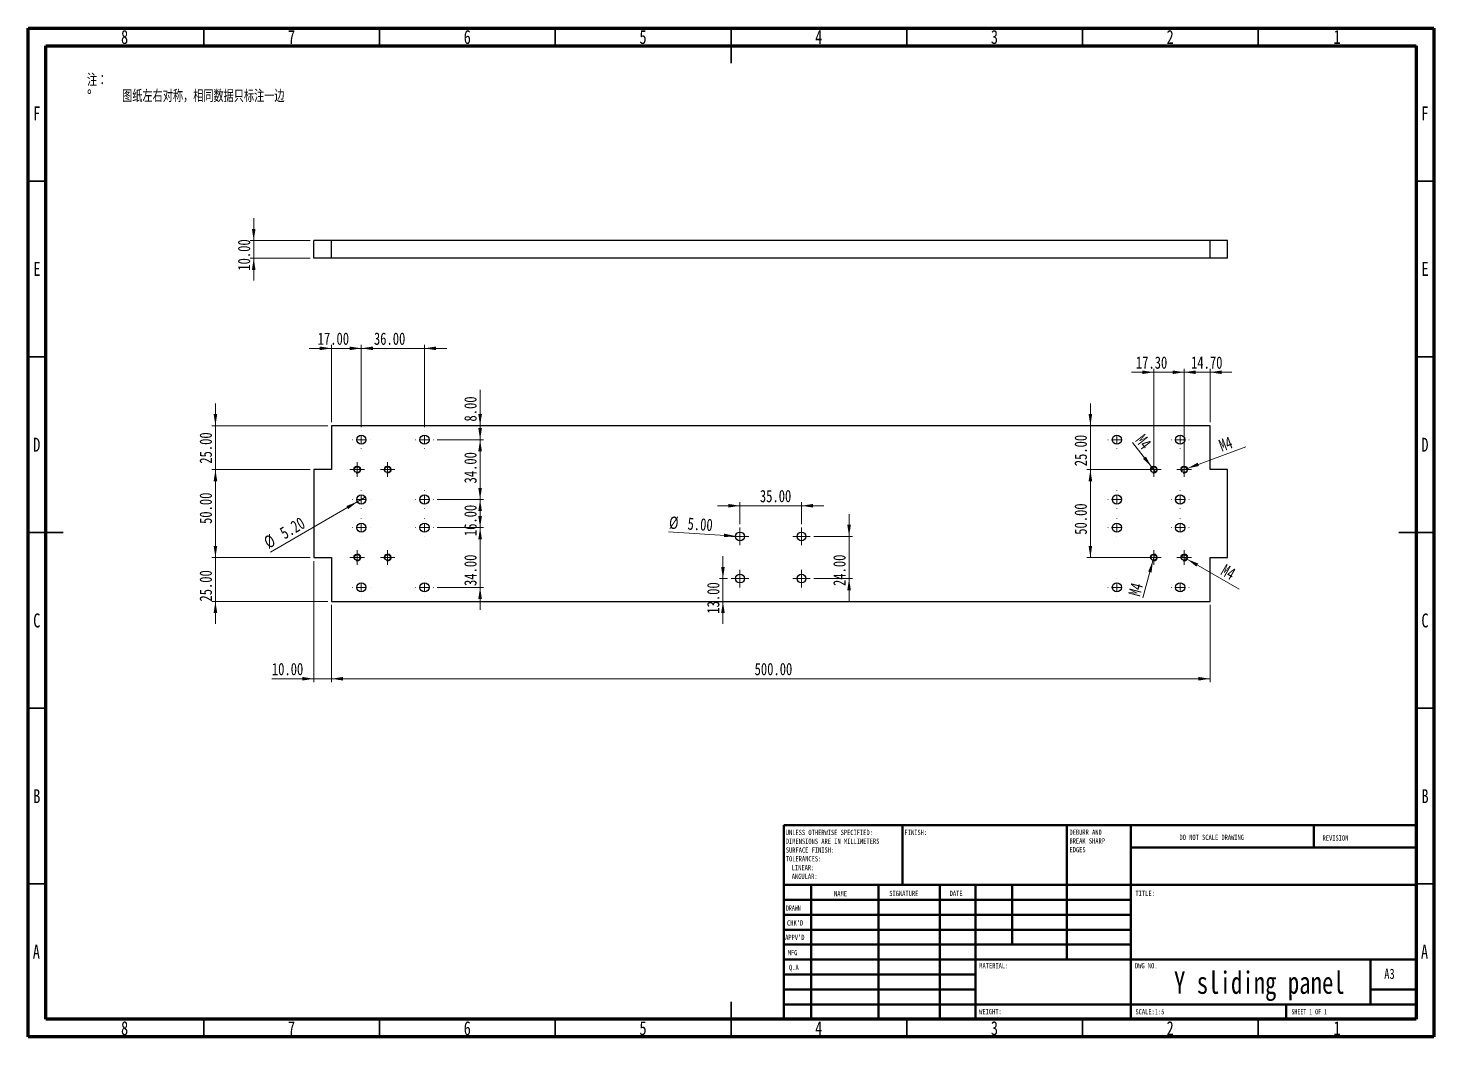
# Model space of a CAD drawing. Header units: millimetres. Extents: x 15 to 415, y 5 to 292.
import ezdxf

# ---------------------------------------------------------------- set-up
doc = ezdxf.new("R2010")
doc.units = ezdxf.units.MM
doc.styles.add('SLDTEXTSTYLE0', font='TXT', dxfattribs={"width": 0.75})
doc.styles.add('SLDTEXTSTYLE1', font='TXT', dxfattribs={"width": 0.686449})
doc.styles.add('SLDTEXTSTYLE2', font='TXT', dxfattribs={"width": 0.6875})
doc.styles.add('SLDTEXTSTYLE3', font='TXT', dxfattribs={"width": 0.75, "bigfont": 'bigfont'})
doc.dimstyles.new('SLDDIMSTYLE0', dxfattribs={"dimtxt": 3.5, "dimasz": 3.302, "dimexe": 0, "dimexo": 0.0625, "dimgap": 0.875, "dimtad": 1, "dimlfac": 2, "dimrnd": 1e-09, "dimzin": 4, "dimdsep": 46, "dimtxsty": 'SLDTEXTSTYLE0', "dimsah": 1, "dimcen": 0.09, "dimadec": 0, "dimazin": 1, "dimtfac": 1, "dimtmove": 0, "dimatfit": 0, "dimfxl": 0, "dimfrac": 2, "dimtolj": 1, "dimtzin": 12, "dimarcsym": 0})
doc.dimstyles.new('SLDDIMSTYLE1', dxfattribs={"dimtxt": 3.5, "dimasz": 3.302, "dimexe": 0, "dimexo": 0.0625, "dimgap": 0.875, "dimtad": 1, "dimlfac": 2, "dimrnd": 1e-09, "dimzin": 4, "dimdsep": 46, "dimtxsty": 'SLDTEXTSTYLE0', "dimblk1": 'NONE', "dimsah": 1, "dimcen": 0, "dimadec": 0, "dimazin": 1, "dimtfac": 1, "dimtmove": 0, "dimatfit": 3, "dimldrblk": 'NONE', "dimfxl": 0, "dimfrac": 2, "dimtolj": 1, "dimtzin": 12, "dimarcsym": 0})
doc.dimstyles.new('SLDDIMSTYLE2', dxfattribs={"dimtxt": 3.5, "dimasz": 3.302, "dimexe": 0, "dimexo": 0.0625, "dimgap": 0.875, "dimtad": 1, "dimlfac": 2, "dimrnd": 1e-09, "dimzin": 4, "dimdsep": 46, "dimtxsty": 'SLDTEXTSTYLE0', "dimsah": 1, "dimcen": 0.09, "dimadec": 0, "dimazin": 1, "dimtfac": 1, "dimtofl": 0, "dimtmove": 0, "dimatfit": 3, "dimfxl": 0, "dimfrac": 2, "dimtolj": 1, "dimtzin": 12, "dimarcsym": 0})
doc.dimstyles.new('SLDDIMSTYLE3', dxfattribs={"dimtxt": 3.5, "dimasz": 3.302, "dimexe": 0, "dimexo": 0.0625, "dimgap": 0.875, "dimtad": 1, "dimlfac": 2, "dimrnd": 1e-09, "dimzin": 12, "dimdsep": 46, "dimtxsty": 'SLDTEXTSTYLE0', "dimblk1": 'NONE', "dimsah": 1, "dimcen": 0, "dimadec": 0, "dimazin": 3, "dimtfac": 1, "dimtmove": 0, "dimatfit": 3, "dimldrblk": 'NONE', "dimfxl": 0, "dimfrac": 2, "dimtolj": 1, "dimtzin": 12, "dimarcsym": 0})

# ---------------------------------------------------------------- blocks, each defined once
blk = doc.blocks.new('SW_NOTE_0')
at = {"color": 0, "linetype": 'Continuous', "lineweight": 0, "char_height": 1.5, "attachment_point": 1, "style": 'SLDTEXTSTYLE0'}
for s, insert in [('UNLESS OTHERWISE SPECIFIED:', (0, 1.93)), ('SURFACE FINISH:', (0, -3.07)), ('DIMENSIONS ARE IN MILLIMETERS', (0, -0.57)), ('TOLERANCES:', (0, -5.57)), ('ANGULAR:', (1.69, -10.57)), ('LINEAR:', (1.69, -8.07))]:
    blk.add_mtext(s, dxfattribs=dict(at, insert=insert))
blk = doc.blocks.new('SW_NOTE_0_1')
at = {"color": 0, "linetype": 'Continuous', "lineweight": 0, "char_height": 1.5, "attachment_point": 1, "style": 'SLDTEXTSTYLE0'}
for s, insert in [('DEBURR AND', (0, 1.93)), ('BREAK SHARP', (0, -0.57)), ('EDGES', (0, -3.07))]:
    blk.add_mtext(s, dxfattribs=dict(at, insert=insert))
blk = doc.blocks.new('_D')
at = {"color": 7, "linetype": 'Continuous', "lineweight": 0}
for p, q in [((68.3, 178.89), (68.3, 185.24)), ((100.3, 178.89), (67.3, 178.89)), ((68.3, 178.89), (68.3, 166.39)), ((95.3, 166.39), (67.3, 166.39)), ((68.3, 166.39), (68.3, 160.04))]:
    blk.add_line(p, q, dxfattribs=at)
at = {"color": 7, "linetype": 'Continuous', "lineweight": 18}
for points in [[(68.3, 178.89), (68.81, 182.19), (67.79, 182.19)], [(68.3, 166.39), (67.79, 163.09), (68.81, 163.09)]]:
    blk.add_solid(points, dxfattribs=at)
at = {"color": 7, "linetype": 'Continuous', "lineweight": 18, "insert": (63.79, 168.07), "char_height": 3.5, "attachment_point": 1, "rotation": 90, "style": 'SLDTEXTSTYLE0'}
blk.add_mtext('25.00', dxfattribs=at)
blk = doc.blocks.new('_D_1')
at = {"color": 7, "linetype": 'Continuous', "lineweight": 0}
for p, q in [((95.3, 166.39), (67.3, 166.39)), ((68.3, 166.39), (68.3, 141.39)), ((95.3, 141.39), (67.3, 141.39))]:
    blk.add_line(p, q, dxfattribs=at)
at = {"color": 7, "linetype": 'Continuous', "lineweight": 18}
for points in [[(68.3, 166.39), (67.79, 163.09), (68.81, 163.09)], [(68.3, 141.39), (68.81, 144.69), (67.79, 144.69)]]:
    blk.add_solid(points, dxfattribs=at)
at = {"color": 7, "linetype": 'Continuous', "lineweight": 18, "insert": (63.79, 150.93), "char_height": 3.5, "attachment_point": 1, "rotation": 90, "style": 'SLDTEXTSTYLE0'}
blk.add_mtext('50.00', dxfattribs=at)
blk = doc.blocks.new('_D_2')
at = {"color": 7, "linetype": 'Continuous', "lineweight": 0}
for p, q in [((143.61, 174.89), (143.61, 181.24)), ((131.35, 174.89), (144.61, 174.89)), ((143.61, 174.89), (143.61, 157.89)), ((131.35, 157.89), (144.61, 157.89)), ((143.61, 157.89), (143.61, 151.54))]:
    blk.add_line(p, q, dxfattribs=at)
at = {"color": 7, "linetype": 'Continuous', "lineweight": 18}
for points in [[(143.61, 174.89), (144.12, 178.19), (143.1, 178.19)], [(143.61, 157.89), (143.1, 154.59), (144.12, 154.59)]]:
    blk.add_solid(points, dxfattribs=at)
at = {"color": 7, "linetype": 'Continuous', "lineweight": 18, "insert": (139.1, 162.45), "char_height": 3.5, "attachment_point": 1, "rotation": 90, "style": 'SLDTEXTSTYLE0'}
blk.add_mtext('34.00', dxfattribs=at)
blk = doc.blocks.new('_D_3')
at = {"color": 7, "linetype": 'Continuous', "lineweight": 0}
for p, q in [((109.8, 200.89), (103.45, 200.89)), ((109.8, 178.44), (109.8, 201.89)), ((109.8, 200.89), (127.8, 200.89)), ((127.8, 178.44), (127.8, 201.89)), ((127.8, 200.89), (134.15, 200.89))]:
    blk.add_line(p, q, dxfattribs=at)
at = {"color": 7, "linetype": 'Continuous', "lineweight": 18}
for points in [[(109.8, 200.89), (106.5, 201.4), (106.5, 200.38)], [(127.8, 200.89), (131.1, 200.38), (131.1, 201.4)]]:
    blk.add_solid(points, dxfattribs=at)
at = {"color": 7, "linetype": 'Continuous', "lineweight": 18, "insert": (113.4, 205.4), "char_height": 3.5, "attachment_point": 1, "style": 'SLDTEXTSTYLE0'}
blk.add_mtext('36.00', dxfattribs=at)
blk = doc.blocks.new('_D_4')
at = {"color": 7, "linetype": 'Continuous', "lineweight": 0}
for p, q in [((101.3, 200.89), (94.95, 200.89)), ((101.3, 179.89), (101.3, 201.89)), ((101.3, 200.89), (109.8, 200.89)), ((109.8, 178.44), (109.8, 201.89)), ((109.8, 200.89), (116.15, 200.89))]:
    blk.add_line(p, q, dxfattribs=at)
at = {"color": 7, "linetype": 'Continuous', "lineweight": 18}
for points in [[(101.3, 200.89), (98, 201.4), (98, 200.38)], [(109.8, 200.89), (113.1, 200.38), (113.1, 201.4)]]:
    blk.add_solid(points, dxfattribs=at)
at = {"color": 7, "linetype": 'Continuous', "lineweight": 18, "insert": (97.39, 205.4), "char_height": 3.5, "attachment_point": 1, "style": 'SLDTEXTSTYLE0'}
blk.add_mtext('17.00', dxfattribs=at)
blk = doc.blocks.new('_D_5')
at = {"color": 7, "linetype": 'Continuous', "lineweight": 0}
for q in [(83.93, 142.95), (110.93, 158.54)]:
    blk.add_line((108.67, 157.24), q, dxfattribs=at)
at = {"color": 7, "linetype": 'Continuous', "lineweight": 18}
blk.add_solid([(108.67, 157.24), (105.56, 156.03), (106.07, 155.15)], dxfattribs=at)
at = {"color": 7, "linetype": 'Continuous', "lineweight": 18, "char_height": 3.5, "attachment_point": 1, "rotation": 30, "style": 'SLDTEXTSTYLE0'}
for s, insert in [('5.20', (86.23, 149.53)), ('%%c', (81.68, 146.84))]:
    blk.add_mtext(s, dxfattribs=dict(at, insert=insert))
blk = doc.blocks.new('_None')
blk = doc.blocks.new('_D_6')
at = {"color": 7, "linetype": 'Continuous', "lineweight": 0}
for p, q in [((217.55, 156.11), (211.2, 156.11)), ((217.55, 150.89), (217.55, 157.11)), ((217.55, 156.11), (235.05, 156.11)), ((235.05, 150.89), (235.05, 157.11)), ((235.05, 156.11), (241.4, 156.11))]:
    blk.add_line(p, q, dxfattribs=at)
at = {"color": 7, "linetype": 'Continuous', "lineweight": 18}
for points in [[(217.55, 156.11), (214.25, 156.62), (214.25, 155.6)], [(235.05, 156.11), (238.35, 155.6), (238.35, 156.62)]]:
    blk.add_solid(points, dxfattribs=at)
at = {"color": 7, "linetype": 'Continuous', "lineweight": 18, "insert": (223.22, 160.62), "char_height": 3.5, "attachment_point": 1, "style": 'SLDTEXTSTYLE0'}
blk.add_mtext('35.00', dxfattribs=at)
blk = doc.blocks.new('_D_7')
at = {"color": 7, "linetype": 'Continuous', "lineweight": 0}
for p, q in [((212.71, 135.39), (212.71, 141.74)), ((214.05, 135.39), (211.71, 135.39)), ((212.71, 135.39), (212.71, 128.89)), ((212.71, 128.89), (212.71, 122.54))]:
    blk.add_line(p, q, dxfattribs=at)
at = {"color": 7, "linetype": 'Continuous', "lineweight": 18}
for points in [[(212.71, 135.39), (213.21, 138.69), (212.2, 138.69)], [(212.71, 128.89), (212.2, 125.59), (213.21, 125.59)]]:
    blk.add_solid(points, dxfattribs=at)
at = {"color": 7, "linetype": 'Continuous', "lineweight": 18, "insert": (208.19, 125.41), "char_height": 3.5, "attachment_point": 1, "rotation": 90, "style": 'SLDTEXTSTYLE0'}
blk.add_mtext('13.00', dxfattribs=at)
blk = doc.blocks.new('_D_8')
at = {"color": 7, "linetype": 'Continuous', "lineweight": 0}
for p, q in [((248.6, 147.39), (248.6, 153.74)), ((238.55, 147.39), (249.6, 147.39)), ((248.6, 147.39), (248.6, 135.39)), ((238.55, 135.39), (249.6, 135.39)), ((248.6, 135.39), (248.6, 129.04))]:
    blk.add_line(p, q, dxfattribs=at)
at = {"color": 7, "linetype": 'Continuous', "lineweight": 18}
for points in [[(248.6, 147.39), (249.1, 150.69), (248.09, 150.69)], [(248.6, 135.39), (248.09, 132.09), (249.1, 132.09)]]:
    blk.add_solid(points, dxfattribs=at)
at = {"color": 7, "linetype": 'Continuous', "lineweight": 18, "insert": (244.09, 133.28), "char_height": 3.5, "attachment_point": 1, "rotation": 90, "style": 'SLDTEXTSTYLE0'}
blk.add_mtext('24.00', dxfattribs=at)
blk = doc.blocks.new('_D_9')
at = {"color": 7, "linetype": 'Continuous', "lineweight": 0}
for q in [(197.23, 148.65), (218.8, 147.31)]:
    blk.add_line((216.3, 147.47), q, dxfattribs=at)
at = {"color": 7, "linetype": 'Continuous', "lineweight": 18}
blk.add_solid([(216.3, 147.47), (213.04, 148.18), (212.97, 147.17)], dxfattribs=at)
at = {"color": 7, "linetype": 'Continuous', "lineweight": 18, "char_height": 3.5, "attachment_point": 1, "rotation": 356.4441, "style": 'SLDTEXTSTYLE0'}
for s, insert in [('%%c', (197.51, 153.1)), ('5.00', (202.78, 152.82))]:
    blk.add_mtext(s, dxfattribs=dict(at, insert=insert))
blk = doc.blocks.new('_D_10')
at = {"color": 7, "linetype": 'Continuous', "lineweight": 0}
for p, q in [((335.3, 194.09), (328.95, 194.09)), ((335.3, 167.39), (335.3, 195.09)), ((335.3, 194.09), (343.95, 194.09)), ((343.95, 167.39), (343.95, 195.09)), ((343.95, 194.09), (350.3, 194.09))]:
    blk.add_line(p, q, dxfattribs=at)
at = {"color": 7, "linetype": 'Continuous', "lineweight": 18}
for points in [[(335.3, 194.09), (332, 194.6), (332, 193.58)], [(343.95, 194.09), (347.25, 193.58), (347.25, 194.6)]]:
    blk.add_solid(points, dxfattribs=at)
at = {"color": 7, "linetype": 'Continuous', "lineweight": 18, "insert": (330.21, 198.6), "char_height": 3.5, "attachment_point": 1, "style": 'SLDTEXTSTYLE0'}
blk.add_mtext('17.30', dxfattribs=at)
blk = doc.blocks.new('_D_11')
at = {"color": 7, "linetype": 'Continuous', "lineweight": 0}
for p, q in [((343.95, 194.09), (337.6, 194.09)), ((343.95, 167.39), (343.95, 195.09)), ((343.95, 194.09), (351.3, 194.09)), ((351.3, 179.89), (351.3, 195.09)), ((351.3, 194.09), (357.55, 194.09))]:
    blk.add_line(p, q, dxfattribs=at)
at = {"color": 7, "linetype": 'Continuous', "lineweight": 18}
for points in [[(343.95, 194.09), (340.65, 194.6), (340.65, 193.58)], [(351.3, 194.09), (354.6, 193.58), (354.6, 194.6)]]:
    blk.add_solid(points, dxfattribs=at)
at = {"color": 7, "linetype": 'Continuous', "lineweight": 18, "insert": (345.91, 198.6), "char_height": 3.5, "attachment_point": 1, "style": 'SLDTEXTSTYLE0'}
blk.add_mtext('14.70', dxfattribs=at)
blk = doc.blocks.new('_D_12')
at = {"color": 7, "linetype": 'Continuous', "lineweight": 0}
for p, q in [((317.26, 178.89), (317.26, 185.24)), ((317.26, 166.39), (317.26, 178.89)), ((334.3, 166.39), (316.26, 166.39)), ((317.26, 166.39), (317.26, 160.04))]:
    blk.add_line(p, q, dxfattribs=at)
at = {"color": 7, "linetype": 'Continuous', "lineweight": 18}
for points in [[(317.26, 178.89), (317.77, 182.19), (316.75, 182.19)], [(317.26, 166.39), (316.75, 163.09), (317.77, 163.09)]]:
    blk.add_solid(points, dxfattribs=at)
at = {"color": 7, "linetype": 'Continuous', "lineweight": 18, "insert": (312.75, 167.36), "char_height": 3.5, "attachment_point": 1, "rotation": 90, "style": 'SLDTEXTSTYLE0'}
blk.add_mtext('25.00', dxfattribs=at)
blk = doc.blocks.new('_D_13')
at = {"color": 7, "linetype": 'Continuous', "lineweight": 0}
for p, q in [((96.3, 140.39), (96.3, 105.89)), ((101.3, 127.89), (101.3, 105.89)), ((96.3, 106.89), (84.36, 106.89)), ((96.3, 106.89), (101.3, 106.89)), ((101.3, 106.89), (107.65, 106.89))]:
    blk.add_line(p, q, dxfattribs=at)
at = {"color": 7, "linetype": 'Continuous', "lineweight": 18}
for points in [[(96.3, 106.89), (93, 107.4), (93, 106.38)], [(101.3, 106.89), (104.6, 106.38), (104.6, 107.4)]]:
    blk.add_solid(points, dxfattribs=at)
at = {"color": 7, "linetype": 'Continuous', "lineweight": 18, "insert": (84.36, 111.4), "char_height": 3.5, "attachment_point": 1, "style": 'SLDTEXTSTYLE0'}
blk.add_mtext('10.00', dxfattribs=at)
blk = doc.blocks.new('_D_14')
at = {"color": 7, "linetype": 'Continuous', "lineweight": 0}
for p, q in [((101.3, 127.89), (101.3, 105.89)), ((351.3, 127.89), (351.3, 105.89)), ((101.3, 106.89), (351.3, 106.89))]:
    blk.add_line(p, q, dxfattribs=at)
at = {"color": 7, "linetype": 'Continuous', "lineweight": 18}
for points in [[(101.3, 106.89), (104.6, 106.38), (104.6, 107.4)], [(351.3, 106.89), (348, 107.4), (348, 106.38)]]:
    blk.add_solid(points, dxfattribs=at)
at = {"color": 7, "linetype": 'Continuous', "lineweight": 18, "insert": (221.72, 111.4), "char_height": 3.5, "attachment_point": 1, "style": 'SLDTEXTSTYLE0'}
blk.add_mtext('500.00', dxfattribs=at)
blk = doc.blocks.new('_D_15')
at = {"color": 7, "linetype": 'Continuous', "lineweight": 0}
for p, q in [((143.61, 157.89), (143.61, 164.24)), ((131.35, 157.89), (144.61, 157.89)), ((143.61, 157.89), (143.61, 149.89)), ((131.35, 149.89), (144.61, 149.89)), ((143.61, 149.89), (143.61, 143.54))]:
    blk.add_line(p, q, dxfattribs=at)
at = {"color": 7, "linetype": 'Continuous', "lineweight": 18}
for points in [[(143.61, 157.89), (144.12, 161.19), (143.1, 161.19)], [(143.61, 149.89), (143.1, 146.59), (144.12, 146.59)]]:
    blk.add_solid(points, dxfattribs=at)
at = {"color": 7, "linetype": 'Continuous', "lineweight": 18, "insert": (139.1, 147.46), "char_height": 3.5, "attachment_point": 1, "rotation": 90, "style": 'SLDTEXTSTYLE0'}
blk.add_mtext('16.00', dxfattribs=at)
blk = doc.blocks.new('_D_16')
at = {"color": 7, "linetype": 'Continuous', "lineweight": 0}
for p, q in [((143.61, 149.89), (143.61, 156.24)), ((131.35, 149.89), (144.61, 149.89)), ((143.61, 149.89), (143.61, 132.89)), ((131.35, 132.89), (144.61, 132.89)), ((143.61, 132.89), (143.61, 126.54))]:
    blk.add_line(p, q, dxfattribs=at)
at = {"color": 7, "linetype": 'Continuous', "lineweight": 18}
for points in [[(143.61, 149.89), (144.12, 153.19), (143.1, 153.19)], [(143.61, 132.89), (143.1, 129.59), (144.12, 129.59)]]:
    blk.add_solid(points, dxfattribs=at)
at = {"color": 7, "linetype": 'Continuous', "lineweight": 18, "insert": (139.1, 133.28), "char_height": 3.5, "attachment_point": 1, "rotation": 90, "style": 'SLDTEXTSTYLE0'}
blk.add_mtext('34.00', dxfattribs=at)
blk = doc.blocks.new('_D_17')
at = {"color": 7, "linetype": 'Continuous', "lineweight": 0}
for p, q in [((334.3, 166.39), (316.26, 166.39)), ((317.26, 166.39), (317.26, 141.39)), ((334.3, 141.39), (316.26, 141.39))]:
    blk.add_line(p, q, dxfattribs=at)
at = {"color": 7, "linetype": 'Continuous', "lineweight": 18}
for points in [[(317.26, 166.39), (316.75, 163.09), (317.77, 163.09)], [(317.26, 141.39), (317.77, 144.69), (316.75, 144.69)]]:
    blk.add_solid(points, dxfattribs=at)
at = {"color": 7, "linetype": 'Continuous', "lineweight": 18, "insert": (312.75, 147.85), "char_height": 3.5, "attachment_point": 1, "rotation": 90, "style": 'SLDTEXTSTYLE0'}
blk.add_mtext('50.00', dxfattribs=at)
blk = doc.blocks.new('_D_18')
at = {"color": 7, "linetype": 'Continuous', "lineweight": 0}
for q in [(361.48, 172.92), (343.01, 166.04)]:
    blk.add_line((344.89, 166.74), q, dxfattribs=at)
at = {"color": 7, "linetype": 'Continuous', "lineweight": 18}
blk.add_solid([(344.89, 166.74), (348.16, 167.42), (347.8, 168.37)], dxfattribs=at)
at = {"color": 7, "linetype": 'Continuous', "lineweight": 18, "insert": (353.48, 174.71), "char_height": 3.5, "attachment_point": 1, "rotation": 20.4247, "style": 'SLDTEXTSTYLE0'}
blk.add_mtext('M4', dxfattribs=at)
blk = doc.blocks.new('_D_19')
at = {"color": 7, "linetype": 'Continuous', "lineweight": 0}
for q in [(329.25, 174.12), (335.92, 165.6)]:
    blk.add_line((334.68, 167.18), q, dxfattribs=at)
at = {"color": 7, "linetype": 'Continuous', "lineweight": 18}
blk.add_solid([(334.68, 167.18), (333.05, 170.09), (332.25, 169.46)], dxfattribs=at)
at = {"color": 7, "linetype": 'Continuous', "lineweight": 18, "insert": (332.64, 176.77), "char_height": 3.5, "attachment_point": 1, "rotation": 308.074, "style": 'SLDTEXTSTYLE0'}
blk.add_mtext('M4', dxfattribs=at)
blk = doc.blocks.new('_D_20')
at = {"color": 7, "linetype": 'Continuous', "lineweight": 0}
for q in [(343.08, 141.89), (359.56, 132.38)]:
    blk.add_line((344.82, 140.89), q, dxfattribs=at)
at = {"color": 7, "linetype": 'Continuous', "lineweight": 18}
blk.add_solid([(344.82, 140.89), (347.42, 138.8), (347.93, 139.68)], dxfattribs=at)
at = {"color": 7, "linetype": 'Continuous', "lineweight": 18, "insert": (355.84, 139.68), "char_height": 3.5, "attachment_point": 1, "rotation": 330, "style": 'SLDTEXTSTYLE0'}
blk.add_mtext('M4', dxfattribs=at)
blk = doc.blocks.new('_D_21')
at = {"color": 7, "linetype": 'Continuous', "lineweight": 0}
for q in [(332.22, 129.88), (335.56, 142.36)]:
    blk.add_line((335.04, 140.42), q, dxfattribs=at)
at = {"color": 7, "linetype": 'Continuous', "lineweight": 18}
blk.add_solid([(335.04, 140.42), (333.7, 137.37), (334.68, 137.1)], dxfattribs=at)
at = {"color": 7, "linetype": 'Continuous', "lineweight": 18, "insert": (327.98, 131.02), "char_height": 3.5, "attachment_point": 1, "rotation": 75, "style": 'SLDTEXTSTYLE0'}
blk.add_mtext('M4', dxfattribs=at)
blk = doc.blocks.new('_D_22')
at = {"color": 7, "linetype": 'Continuous', "lineweight": 0}
for p, q in [((68.3, 141.39), (68.3, 147.74)), ((95.3, 141.39), (67.3, 141.39)), ((68.3, 141.39), (68.3, 128.89)), ((100.3, 128.89), (67.3, 128.89)), ((68.3, 128.89), (68.3, 122.54))]:
    blk.add_line(p, q, dxfattribs=at)
at = {"color": 7, "linetype": 'Continuous', "lineweight": 18}
for points in [[(68.3, 141.39), (68.81, 144.69), (67.79, 144.69)], [(68.3, 128.89), (67.79, 125.59), (68.81, 125.59)]]:
    blk.add_solid(points, dxfattribs=at)
at = {"color": 7, "linetype": 'Continuous', "lineweight": 18, "insert": (63.79, 128.85), "char_height": 3.5, "attachment_point": 1, "rotation": 90, "style": 'SLDTEXTSTYLE0'}
blk.add_mtext('25.00', dxfattribs=at)
blk = doc.blocks.new('_D_23')
at = {"color": 7, "linetype": 'Continuous', "lineweight": 0}
for p, q in [((143.61, 178.89), (143.61, 189.12)), ((143.61, 178.89), (143.61, 174.89)), ((131.35, 174.89), (144.61, 174.89)), ((143.61, 174.89), (143.61, 168.54))]:
    blk.add_line(p, q, dxfattribs=at)
at = {"color": 7, "linetype": 'Continuous', "lineweight": 18}
for points in [[(143.61, 178.89), (144.12, 182.19), (143.1, 182.19)], [(143.61, 174.89), (143.1, 171.59), (144.12, 171.59)]]:
    blk.add_solid(points, dxfattribs=at)
at = {"color": 7, "linetype": 'Continuous', "lineweight": 18, "insert": (139.1, 180.07), "char_height": 3.5, "attachment_point": 1, "rotation": 90, "style": 'SLDTEXTSTYLE0'}
blk.add_mtext('8.00', dxfattribs=at)
blk = doc.blocks.new('SW_NOTE_0_2')
at = {"color": 0, "linetype": 'Continuous', "lineweight": 0, "char_height": 3.5, "attachment_point": 1}
for s, insert, style in [('注：', (0, 4.51), 'SLDTEXTSTYLE3'), ('%%d', (0, -0.01), 'SLDTEXTSTYLE0'), ('图纸左右对称，相同数据只标注一边', (10, -0.01), 'SLDTEXTSTYLE3')]:
    blk.add_mtext(s, dxfattribs=dict(at, insert=insert, style=style))
blk = doc.blocks.new('SW_CENTERMARKSYMBOL_0')
at = {"color": 0, "linetype": 'Continuous', "lineweight": 18}
for p, q in [((-2.5, 0), (-2.55, 0)), ((0, 0), (-1.25, 0)), ((0, 2.5), (0, 2.55)), ((0, 0), (0, 1.25)), ((0, 0), (0, -1.25)), ((0, 0), (1.25, 0)), ((2.5, 0), (2.55, 0)), ((0, -2.5), (0, -2.55))]:
    blk.add_line(p, q, dxfattribs=at)
blk = doc.blocks.new('SW_CENTERMARKSYMBOL_1')
at = {"color": 0, "linetype": 'Continuous', "lineweight": 18}
for p, q in [((-2.5, 0), (-2.55, 0)), ((0, 0), (-1.25, 0)), ((0, 2.5), (0, 2.55)), ((0, 0), (0, 1.25)), ((0, 0), (0, -1.25)), ((0, 0), (1.25, 0)), ((2.5, 0), (2.55, 0)), ((0, -2.5), (0, -2.55))]:
    blk.add_line(p, q, dxfattribs=at)
blk = doc.blocks.new('SW_CENTERMARKSYMBOL_2')
at = {"color": 0, "linetype": 'Continuous', "lineweight": 18}
for p, q in [((-2.5, 0), (-2.55, 0)), ((0, 0), (-1.25, 0)), ((0, 2.5), (0, 2.55)), ((0, 0), (0, 1.25)), ((0, 0), (0, -1.25)), ((0, 0), (1.25, 0)), ((2.5, 0), (2.55, 0)), ((0, -2.5), (0, -2.55))]:
    blk.add_line(p, q, dxfattribs=at)
blk = doc.blocks.new('SW_CENTERMARKSYMBOL_3')
at = {"color": 0, "linetype": 'Continuous', "lineweight": 18}
for p, q in [((-2.5, 0), (-2.55, 0)), ((0, 0), (-1.25, 0)), ((0, 2.5), (0, 2.55)), ((0, 0), (0, 1.25)), ((0, 0), (0, -1.25)), ((0, 0), (1.25, 0)), ((2.5, 0), (2.55, 0)), ((0, -2.5), (0, -2.55))]:
    blk.add_line(p, q, dxfattribs=at)
blk = doc.blocks.new('SW_CENTERMARKSYMBOL_4')
at = {"color": 0, "linetype": 'Continuous', "lineweight": 18}
for p, q in [((-2.5, 0), (-2.55, 0)), ((0, 0), (-1.25, 0)), ((0, 2.5), (0, 2.55)), ((0, 0), (0, 1.25)), ((0, 0), (0, -1.25)), ((0, 0), (1.25, 0)), ((2.5, 0), (2.55, 0)), ((0, -2.5), (0, -2.55))]:
    blk.add_line(p, q, dxfattribs=at)
blk = doc.blocks.new('SW_CENTERMARKSYMBOL_5')
at = {"color": 0, "linetype": 'Continuous', "lineweight": 18}
for p, q in [((-2.5, 0), (-2.55, 0)), ((0, 0), (-1.25, 0)), ((0, 2.5), (0, 2.55)), ((0, 0), (0, 1.25)), ((0, 0), (0, -1.25)), ((0, 0), (1.25, 0)), ((2.5, 0), (2.55, 0)), ((0, -2.5), (0, -2.55))]:
    blk.add_line(p, q, dxfattribs=at)
blk = doc.blocks.new('SW_CENTERMARKSYMBOL_6')
at = {"color": 0, "linetype": 'Continuous', "lineweight": 18}
for p, q in [((-2.5, 0), (-2.55, 0)), ((0, 0), (-1.25, 0)), ((0, 2.5), (0, 2.55)), ((0, 0), (0, 1.25)), ((0, 0), (0, -1.25)), ((0, 0), (1.25, 0)), ((2.5, 0), (2.55, 0)), ((0, -2.5), (0, -2.55))]:
    blk.add_line(p, q, dxfattribs=at)
blk = doc.blocks.new('SW_CENTERMARKSYMBOL_7')
at = {"color": 0, "linetype": 'Continuous', "lineweight": 18}
for p, q in [((-2.5, 0), (-2.55, 0)), ((0, 0), (-1.25, 0)), ((0, 2.5), (0, 2.55)), ((0, 0), (0, 1.25)), ((0, 0), (0, -1.25)), ((0, 0), (1.25, 0)), ((2.5, 0), (2.55, 0)), ((0, -2.5), (0, -2.55))]:
    blk.add_line(p, q, dxfattribs=at)
blk = doc.blocks.new('SW_CENTERMARKSYMBOL_8')
at = {"color": 0, "linetype": 'Continuous', "lineweight": 18}
for p, q in [((-2.5, 0), (-2.55, 0)), ((0, 0), (-1.25, 0)), ((0, 2.5), (0, 2.55)), ((0, 0), (0, 1.25)), ((0, 0), (0, -1.25)), ((0, 0), (1.25, 0)), ((2.5, 0), (2.55, 0)), ((0, -2.5), (0, -2.55))]:
    blk.add_line(p, q, dxfattribs=at)
blk = doc.blocks.new('SW_CENTERMARKSYMBOL_9')
at = {"color": 0, "linetype": 'Continuous', "lineweight": 18}
for p, q in [((-2.5, 0), (-2.55, 0)), ((0, 0), (-1.25, 0)), ((0, 2.5), (0, 2.55)), ((0, 0), (0, 1.25)), ((0, 0), (0, -1.25)), ((0, 0), (1.25, 0)), ((2.5, 0), (2.55, 0)), ((0, -2.5), (0, -2.55))]:
    blk.add_line(p, q, dxfattribs=at)
blk = doc.blocks.new('SW_CENTERMARKSYMBOL_10')
at = {"color": 0, "linetype": 'Continuous', "lineweight": 18}
for p, q in [((-2.5, 0), (-2.55, 0)), ((0, 0), (-1.25, 0)), ((0, 2.5), (0, 2.55)), ((0, 0), (0, 1.25)), ((0, 0), (0, -1.25)), ((0, 0), (1.25, 0)), ((2.5, 0), (2.55, 0)), ((0, -2.5), (0, -2.55))]:
    blk.add_line(p, q, dxfattribs=at)
blk = doc.blocks.new('SW_CENTERMARKSYMBOL_11')
at = {"color": 0, "linetype": 'Continuous', "lineweight": 18}
for p, q in [((-2.5, 0), (-2.55, 0)), ((0, 0), (-1.25, 0)), ((0, 2.5), (0, 2.55)), ((0, 0), (0, 1.25)), ((0, 0), (0, -1.25)), ((0, 0), (1.25, 0)), ((2.5, 0), (2.55, 0)), ((0, -2.5), (0, -2.55))]:
    blk.add_line(p, q, dxfattribs=at)
blk = doc.blocks.new('SW_CENTERMARKSYMBOL_12')
at = {"color": 0, "linetype": 'Continuous', "lineweight": 18}
for p, q in [((-2.5, 0), (-2.55, 0)), ((0, 0), (-1.25, 0)), ((0, 2.5), (0, 2.55)), ((0, 0), (0, 1.25)), ((0, 0), (0, -1.25)), ((0, 0), (1.25, 0)), ((2.5, 0), (2.55, 0)), ((0, -2.5), (0, -2.55))]:
    blk.add_line(p, q, dxfattribs=at)
blk = doc.blocks.new('SW_CENTERMARKSYMBOL_13')
at = {"color": 0, "linetype": 'Continuous', "lineweight": 18}
for p, q in [((-2.5, 0), (-2.55, 0)), ((0, 0), (-1.25, 0)), ((0, 2.5), (0, 2.55)), ((0, 0), (0, 1.25)), ((0, 0), (0, -1.25)), ((0, 0), (1.25, 0)), ((2.5, 0), (2.55, 0)), ((0, -2.5), (0, -2.55))]:
    blk.add_line(p, q, dxfattribs=at)
blk = doc.blocks.new('SW_CENTERMARKSYMBOL_14')
at = {"color": 0, "linetype": 'Continuous', "lineweight": 18}
for p, q in [((-2.5, 0), (-2.55, 0)), ((0, 0), (-1.25, 0)), ((0, 2.5), (0, 2.55)), ((0, 0), (0, 1.25)), ((0, 0), (0, -1.25)), ((0, 0), (1.25, 0)), ((2.5, 0), (2.55, 0)), ((0, -2.5), (0, -2.55))]:
    blk.add_line(p, q, dxfattribs=at)
blk = doc.blocks.new('SW_CENTERMARKSYMBOL_15')
at = {"color": 0, "linetype": 'Continuous', "lineweight": 18}
for p, q in [((-2.5, 0), (-2.55, 0)), ((0, 0), (-1.25, 0)), ((0, 2.5), (0, 2.55)), ((0, 0), (0, 1.25)), ((0, 0), (0, -1.25)), ((0, 0), (1.25, 0)), ((2.5, 0), (2.55, 0)), ((0, -2.5), (0, -2.55))]:
    blk.add_line(p, q, dxfattribs=at)
blk = doc.blocks.new('SW_CENTERMARKSYMBOL_16')
at = {"color": 0, "linetype": 'Continuous', "lineweight": 18}
for p, q in [((-1.25, 0), (-2.5, 0)), ((0, 0), (-1.25, 0)), ((0, 1.25), (0, 2.5)), ((0, 0), (0, 1.25)), ((0, 0), (0, -1.25)), ((0, 0), (1.25, 0)), ((1.25, 0), (2.5, 0)), ((0, -1.25), (0, -2.5))]:
    blk.add_line(p, q, dxfattribs=at)
blk = doc.blocks.new('SW_CENTERMARKSYMBOL_17')
at = {"color": 0, "linetype": 'Continuous', "lineweight": 18}
for p, q in [((-1.25, 0), (-2.5, 0)), ((0, 0), (-1.25, 0)), ((0, 1.25), (0, 2.5)), ((0, 0), (0, 1.25)), ((0, 0), (0, -1.25)), ((0, 0), (1.25, 0)), ((1.25, 0), (2.5, 0)), ((0, -1.25), (0, -2.5))]:
    blk.add_line(p, q, dxfattribs=at)
blk = doc.blocks.new('SW_CENTERMARKSYMBOL_18')
at = {"color": 0, "linetype": 'Continuous', "lineweight": 18}
for p, q in [((-1.25, 0), (-2.5, 0)), ((0, 0), (-1.25, 0)), ((0, 1.25), (0, 2.5)), ((0, 0), (0, 1.25)), ((0, 0), (0, -1.25)), ((0, 0), (1.25, 0)), ((1.25, 0), (2.5, 0)), ((0, -1.25), (0, -2.5))]:
    blk.add_line(p, q, dxfattribs=at)
blk = doc.blocks.new('SW_CENTERMARKSYMBOL_19')
at = {"color": 0, "linetype": 'Continuous', "lineweight": 18}
for p, q in [((-1.25, 0), (-2.5, 0)), ((0, 0), (-1.25, 0)), ((0, 1.25), (0, 2.5)), ((0, 0), (0, 1.25)), ((0, 0), (0, -1.25)), ((0, 0), (1.25, 0)), ((1.25, 0), (2.5, 0)), ((0, -1.25), (0, -2.5))]:
    blk.add_line(p, q, dxfattribs=at)
blk = doc.blocks.new('SW_CENTERMARKSYMBOL_20')
at = {"color": 0, "linetype": 'Continuous', "lineweight": 18}
for p, q in [((-1.25, 0), (-2.075, 0)), ((0, 0), (-1.25, 0)), ((0, 1.25), (0, 2.075)), ((0, 0), (0, 1.25)), ((0, 0), (0, -1.25)), ((0, 0), (1.25, 0)), ((1.25, 0), (2.075, 0)), ((0, -1.25), (0, -2.075))]:
    blk.add_line(p, q, dxfattribs=at)
blk = doc.blocks.new('SW_CENTERMARKSYMBOL_21')
at = {"color": 0, "linetype": 'Continuous', "lineweight": 18}
for p, q in [((-1.25, 0), (-2.075, 0)), ((0, 0), (-1.25, 0)), ((0, 1.25), (0, 2.075)), ((0, 0), (0, 1.25)), ((0, 0), (0, -1.25)), ((0, 0), (1.25, 0)), ((1.25, 0), (2.075, 0)), ((0, -1.25), (0, -2.075))]:
    blk.add_line(p, q, dxfattribs=at)
blk = doc.blocks.new('SW_CENTERMARKSYMBOL_22')
at = {"color": 0, "linetype": 'Continuous', "lineweight": 18}
for p, q in [((-1.25, 0), (-2.075, 0)), ((0, 0), (-1.25, 0)), ((0, 1.25), (0, 2.075)), ((0, 0), (0, 1.25)), ((0, 0), (0, -1.25)), ((0, 0), (1.25, 0)), ((1.25, 0), (2.075, 0)), ((0, -1.25), (0, -2.075))]:
    blk.add_line(p, q, dxfattribs=at)
blk = doc.blocks.new('SW_CENTERMARKSYMBOL_23')
at = {"color": 0, "linetype": 'Continuous', "lineweight": 18}
for p, q in [((-1.25, 0), (-2.075, 0)), ((0, 0), (-1.25, 0)), ((0, 1.25), (0, 2.075)), ((0, 0), (0, 1.25)), ((0, 0), (0, -1.25)), ((0, 0), (1.25, 0)), ((1.25, 0), (2.075, 0)), ((0, -1.25), (0, -2.075))]:
    blk.add_line(p, q, dxfattribs=at)
blk = doc.blocks.new('SW_CENTERMARKSYMBOL_24')
at = {"color": 0, "linetype": 'Continuous', "lineweight": 18}
for p, q in [((-1.25, 0), (-2.075, 0)), ((0, 0), (-1.25, 0)), ((0, 1.25), (0, 2.075)), ((0, 0), (0, 1.25)), ((0, 0), (0, -1.25)), ((0, 0), (1.25, 0)), ((1.25, 0), (2.075, 0)), ((0, -1.25), (0, -2.075))]:
    blk.add_line(p, q, dxfattribs=at)
blk = doc.blocks.new('SW_CENTERMARKSYMBOL_25')
at = {"color": 0, "linetype": 'Continuous', "lineweight": 18}
for p, q in [((-1.25, 0), (-2.075, 0)), ((0, 0), (-1.25, 0)), ((0, 1.25), (0, 2.075)), ((0, 0), (0, 1.25)), ((0, 0), (0, -1.25)), ((0, 0), (1.25, 0)), ((1.25, 0), (2.075, 0)), ((0, -1.25), (0, -2.075))]:
    blk.add_line(p, q, dxfattribs=at)
blk = doc.blocks.new('SW_CENTERMARKSYMBOL_26')
at = {"color": 0, "linetype": 'Continuous', "lineweight": 18}
for p, q in [((-1.25, 0), (-2.075, 0)), ((0, 0), (-1.25, 0)), ((0, 1.25), (0, 2.075)), ((0, 0), (0, 1.25)), ((0, 0), (0, -1.25)), ((0, 0), (1.25, 0)), ((1.25, 0), (2.075, 0)), ((0, -1.25), (0, -2.075))]:
    blk.add_line(p, q, dxfattribs=at)
blk = doc.blocks.new('SW_CENTERMARKSYMBOL_27')
at = {"color": 0, "linetype": 'Continuous', "lineweight": 18}
for p, q in [((-1.25, 0), (-2.075, 0)), ((0, 0), (-1.25, 0)), ((0, 1.25), (0, 2.075)), ((0, 0), (0, 1.25)), ((0, 0), (0, -1.25)), ((0, 0), (1.25, 0)), ((1.25, 0), (2.075, 0)), ((0, -1.25), (0, -2.075))]:
    blk.add_line(p, q, dxfattribs=at)
blk = doc.blocks.new('_D_24')
at = {"color": 7, "linetype": 'Continuous', "lineweight": 0}
for p, q in [((79.19, 231.54), (79.19, 237.89)), ((95.3, 231.54), (78.19, 231.54)), ((79.19, 226.54), (79.19, 231.54)), ((95.3, 226.54), (78.19, 226.54)), ((79.19, 226.54), (79.19, 220.19))]:
    blk.add_line(p, q, dxfattribs=at)
at = {"color": 7, "linetype": 'Continuous', "lineweight": 18}
for points in [[(79.19, 231.54), (79.7, 234.84), (78.68, 234.84)], [(79.19, 226.54), (78.68, 223.23), (79.7, 223.23)]]:
    blk.add_solid(points, dxfattribs=at)
at = {"color": 7, "linetype": 'Continuous', "lineweight": 18, "insert": (74.68, 222.99), "char_height": 3.5, "attachment_point": 1, "rotation": 90, "style": 'SLDTEXTSTYLE0'}
blk.add_mtext('10.00', dxfattribs=at)

msp = doc.modelspace()

# ---------------------------------------------------------------- linework, layer by layer
at = {"color": 7, "linetype": 'Continuous', "lineweight": 70}
for p, q in [((15, 5), (15, 292)), ((15, 292), (415, 292)), ((415, 292), (415, 5)), ((20, 10), (20, 287)), ((20, 287), (410, 287)), ((410, 287), (410, 10)), ((410, 10), (20, 10)), ((415, 5), (15, 5))]:
    msp.add_line(p, q, dxfattribs=at)
at = {"color": 7, "linetype": 'Continuous', "lineweight": 35}
for p, q in [((65, 287), (65, 292)), ((115, 287), (115, 292)), ((165, 287), (165, 292)), ((215, 292), (215, 282)), ((215, 287), (215, 292)), ((265, 287), (265, 292)), ((315, 287), (315, 292)), ((365, 287), (365, 292)), ((20, 248.5), (15, 248.5)), ((410, 248.5), (415, 248.5)), ((20, 198.5), (15, 198.5)), ((410, 198.5), (415, 198.5)), ((15, 148.5), (25, 148.5)), ((20, 148.5), (15, 148.5)), ((415, 148.5), (405, 148.5)), ((410, 148.5), (415, 148.5)), ((20, 98.5), (15, 98.5)), ((410, 98.5), (415, 98.5)), ((20, 48.5), (15, 48.5)), ((410, 48.5), (415, 48.5)), ((215, 5), (215, 15)), ((65, 10), (65, 5)), ((115, 10), (115, 5)), ((165, 10), (165, 5)), ((215, 10), (215, 5)), ((265, 10), (265, 5)), ((315, 10), (315, 5)), ((365, 10), (365, 5))]:
    msp.add_line(p, q, dxfattribs=at)
at = {"color": 7, "linetype": 'Continuous', "lineweight": 25}
for p, q in [((96.2993, 226.5361), (96.2993, 231.5361)), ((101.2993, 231.5361), (96.2993, 231.5361)), ((101.2993, 226.5361), (101.2993, 231.5361)), ((351.2993, 231.5361), (101.2993, 231.5361)), ((351.2993, 226.5361), (351.2993, 231.5361)), ((356.2993, 231.5361), (351.2993, 231.5361)), ((356.2993, 226.5361), (356.2993, 231.5361)), ((101.2993, 226.5361), (96.2993, 226.5361)), ((351.2993, 226.5361), (101.2993, 226.5361)), ((356.2993, 226.5361), (351.2993, 226.5361)), ((101.2993, 178.8908), (101.2993, 166.3908)), ((351.2993, 178.8908), (101.2993, 178.8908)), ((351.2993, 166.3908), (351.2993, 178.8908)), ((96.2993, 166.3908), (96.2993, 141.3908)), ((101.2993, 166.3908), (96.2993, 166.3908)), ((356.2993, 166.3908), (351.2993, 166.3908)), ((356.2993, 141.3908), (356.2993, 166.3908)), ((96.2993, 141.3908), (101.2993, 141.3908)), ((101.2993, 141.3908), (101.2993, 128.8908)), ((351.2993, 141.3908), (356.2993, 141.3908)), ((351.2993, 128.8908), (351.2993, 141.3908)), ((101.2993, 128.8908), (351.2993, 128.8908))]:
    msp.add_line(p, q, dxfattribs=at)
at = {"color": 7, "linetype": 'Continuous', "lineweight": 50}
for p, q in [((230, 65.25), (410, 65.25)), ((230, 65.25), (230, 10)), ((263.8, 48.25), (263.8, 65.25)), ((310.6, 65.25), (310.6, 27)), ((328.8, 65.25), (328.8, 10)), ((380.8, 58.875), (380.8, 65.25)), ((410, 58.875), (328.8, 58.875)), ((410, 48.25), (230, 48.25)), ((237.8, 48.25), (237.8, 10)), ((256.991, 48.25), (256.991, 10)), ((274.3989, 48.25), (274.3989, 10)), ((284.6, 10), (284.6, 48.25)), ((295, 31.25), (295, 48.25)), ((328.8, 44), (230, 44)), ((328.8, 39.75), (230, 39.75)), ((328.8, 35.5), (230, 35.5)), ((328.8, 31.25), (230, 31.25)), ((284.6, 27), (230, 27)), ((284.6, 27), (410, 27)), ((397, 14.25), (397, 27)), ((284.6, 22.7499), (230, 22.7499)), ((284.6, 18.5), (230, 18.5)), ((410, 18.5), (397, 18.5)), ((230, 14.25), (410, 14.25)), ((373, 10), (373, 14.25))]:
    msp.add_line(p, q, dxfattribs=at)
at = {"color": 7, "linetype": 'Continuous', "lineweight": 25}
for centre, radius in [((109.7993, 174.8908), 1.3), ((127.7993, 174.8908), 1.3), ((324.7993, 174.8908), 1.3), ((342.7993, 174.8908), 1.3), ((108.6493, 166.3908), 0.825), ((117.2993, 166.3908), 0.825), ((335.2993, 166.3908), 0.825), ((343.9493, 166.3908), 0.825), ((109.7993, 157.8908), 1.3), ((127.7993, 157.8908), 1.3), ((324.7993, 157.8908), 1.3), ((342.7993, 157.8908), 1.3), ((109.7993, 149.8908), 1.3), ((127.7993, 149.8908), 1.3), ((217.5493, 147.3908), 1.25), ((235.0493, 147.3908), 1.25), ((324.7993, 149.8908), 1.3), ((342.7993, 149.8908), 1.3), ((108.6493, 141.3908), 0.825), ((117.2993, 141.3908), 0.825), ((335.2993, 141.3908), 0.825), ((343.9493, 141.3908), 0.825), ((217.5493, 135.3908), 1.25), ((235.0493, 135.3908), 1.25), ((109.7993, 132.8908), 1.3), ((127.7993, 132.8908), 1.3), ((324.7993, 132.8908), 1.3), ((342.7993, 132.8908), 1.3)]:
    msp.add_circle(centre, radius, dxfattribs=at)
at = {"color": 7, "linetype": 'Continuous', "lineweight": 18}
for centre in [(108.6493, 166.3908), (117.2993, 166.3908), (335.2993, 166.3908), (343.9493, 166.3908), (108.6493, 141.3908), (117.2993, 141.3908), (335.2993, 141.3908), (343.9493, 141.3908)]:
    msp.add_arc(centre, 1, 255, 195, dxfattribs=at)

# ---------------------------------------------------------------- block references
at = {"color": 7, "linetype": 'Continuous', "lineweight": 0}
for name, p in [('SW_NOTE_0_2', (31.7645, 274.4533)), ('SW_CENTERMARKSYMBOL_7', (109.7993, 174.8908)), ('SW_CENTERMARKSYMBOL_1', (127.7993, 174.8908)), ('SW_CENTERMARKSYMBOL_11', (324.7993, 174.8908)), ('SW_CENTERMARKSYMBOL_8', (342.7993, 174.8908)), ('SW_CENTERMARKSYMBOL_27', (108.6493, 166.3908)), ('SW_CENTERMARKSYMBOL_26', (117.2993, 166.3908)), ('SW_CENTERMARKSYMBOL_21', (335.2993, 166.3908)), ('SW_CENTERMARKSYMBOL_20', (343.9493, 166.3908)), ('SW_CENTERMARKSYMBOL_6', (109.7993, 157.8908)), ('SW_CENTERMARKSYMBOL_5', (127.7993, 157.8908)), ('SW_CENTERMARKSYMBOL_10', (324.7993, 157.8908)), ('SW_CENTERMARKSYMBOL_9', (342.7993, 157.8908)), ('SW_CENTERMARKSYMBOL_4', (109.7993, 149.8908)), ('SW_CENTERMARKSYMBOL_3', (127.7993, 149.8908)), ('SW_CENTERMARKSYMBOL_13', (324.7993, 149.8908)), ('SW_CENTERMARKSYMBOL_12', (342.7993, 149.8908)), ('SW_CENTERMARKSYMBOL_19', (217.5493, 147.3908)), ('SW_CENTERMARKSYMBOL_18', (235.0493, 147.3908)), ('SW_CENTERMARKSYMBOL_24', (108.6493, 141.3908)), ('SW_CENTERMARKSYMBOL_25', (117.2993, 141.3908)), ('SW_CENTERMARKSYMBOL_22', (335.2993, 141.3908)), ('SW_CENTERMARKSYMBOL_23', (343.9493, 141.3908)), ('SW_CENTERMARKSYMBOL_16', (217.5493, 135.3908)), ('SW_CENTERMARKSYMBOL_17', (235.0493, 135.3908)), ('SW_CENTERMARKSYMBOL_0', (109.7993, 132.8908)), ('SW_CENTERMARKSYMBOL_2', (127.7993, 132.8908)), ('SW_CENTERMARKSYMBOL_14', (324.7993, 132.8908)), ('SW_CENTERMARKSYMBOL_15', (342.7993, 132.8908)), ('SW_NOTE_0_1', (311.3092, 62.0695)), ('SW_NOTE_0', (230.5937, 61.9874))]:
    msp.add_blockref(name, p, dxfattribs=at)

# ---------------------------------------------------------------- texts
for s, insert, char_height, attachment_point, style in [('8', (42.46, 291.4683), 3.9687, 2, 'SLDTEXTSTYLE0'), ('7', (89.96, 291.4683), 3.9687, 2, 'SLDTEXTSTYLE0'), ('6', (139.96, 291.4683), 3.9687, 2, 'SLDTEXTSTYLE0'), ('5', (189.96, 291.4683), 3.9687, 2, 'SLDTEXTSTYLE0'), ('4', (239.96, 291.4683), 3.9687, 2, 'SLDTEXTSTYLE0'), ('3', (289.96, 291.4683), 3.9687, 2, 'SLDTEXTSTYLE0'), ('2', (339.96, 291.4683), 3.9687, 2, 'SLDTEXTSTYLE0'), ('1', (387.46, 291.4683), 3.9687, 2, 'SLDTEXTSTYLE0'), ('F', (17.4577, 269.7183), 3.9687, 2, 'SLDTEXTSTYLE0'), ('F', (412.4577, 269.7183), 3.9687, 2, 'SLDTEXTSTYLE0'), ('E', (17.5078, 225.4683), 3.9687, 2, 'SLDTEXTSTYLE0'), ('E', (412.5078, 225.4683), 3.9687, 2, 'SLDTEXTSTYLE0'), ('D', (17.4527, 175.4683), 3.9687, 2, 'SLDTEXTSTYLE0'), ('D', (412.4527, 175.4683), 3.9687, 2, 'SLDTEXTSTYLE0'), ('C', (17.4587, 125.4683), 3.9687, 2, 'SLDTEXTSTYLE0'), ('C', (412.4587, 125.4683), 3.9687, 2, 'SLDTEXTSTYLE0'), ('B', (17.4706, 75.4683), 3.9687, 2, 'SLDTEXTSTYLE0'), ('B', (412.4706, 75.4683), 3.9687, 2, 'SLDTEXTSTYLE0'), ('FINISH:', (264.3713, 63.9193), 1.5, 1, 'SLDTEXTSTYLE0'), ('DO NOT SCALE DRAWING', (342.6146, 62.533), 1.5, 1, 'SLDTEXTSTYLE0'), ('REVISION', (383.3276, 62.3349), 1.5, 1, 'SLDTEXTSTYLE0'), ('NAME', (244.3222, 46.5015), 1.5, 1, 'SLDTEXTSTYLE0'), ('SIGNATURE', (260.0336, 46.5618), 1.5, 1, 'SLDTEXTSTYLE0'), ('DATE', (277.2147, 46.5762), 1.5, 1, 'SLDTEXTSTYLE0'), ('TITLE:', (330.0902, 46.5762), 1.5, 1, 'SLDTEXTSTYLE0'), ('DRAWN', (230.6434, 42.3848), 1.5, 1, 'SLDTEXTSTYLE1'), ("CHK'D", (230.9392, 38.1619), 1.5, 1, 'SLDTEXTSTYLE0'), ("APPV'D", (230.4017, 34.0659), 1.5, 1, 'SLDTEXTSTYLE0'), ('A', (17.3397, 31.2183), 3.9687, 2, 'SLDTEXTSTYLE0'), ('MFG', (231.124, 29.7158), 1.5, 1, 'SLDTEXTSTYLE0'), ('A', (412.3397, 31.2183), 3.9687, 2, 'SLDTEXTSTYLE0'), ('Q.A', (231.509, 25.5047), 1.5, 1, 'SLDTEXTSTYLE0'), ('MATERIAL:', (285.6459, 25.9861), 1.5, 1, 'SLDTEXTSTYLE0'), ('DWG NO.', (329.953, 25.9861), 1.5, 1, 'SLDTEXTSTYLE0'), ('A3', (400.8712, 24.4064), 2.91042, 1, 'SLDTEXTSTYLE0'), ('Y sliding panel', (365.346, 23.6069), 6.35, 2, 'SLDTEXTSTYLE0'), ('WEIGHT:', (285.6178, 12.9493), 1.4986, 1, 'SLDTEXTSTYLE0'), ('SCALE:1:5', (330.074, 12.9001), 1.5, 1, 'SLDTEXTSTYLE0'), ('SHEET 1 OF 1', (374.4783, 12.9001), 1.5, 1, 'SLDTEXTSTYLE2'), ('8', (42.46, 9.4683), 3.9687, 2, 'SLDTEXTSTYLE0'), ('7', (89.96, 9.4683), 3.9687, 2, 'SLDTEXTSTYLE0'), ('6', (139.96, 9.4683), 3.9687, 2, 'SLDTEXTSTYLE0'), ('5', (189.96, 9.4683), 3.9687, 2, 'SLDTEXTSTYLE0'), ('4', (239.96, 9.4683), 3.9687, 2, 'SLDTEXTSTYLE0'), ('3', (289.96, 9.4683), 3.9687, 2, 'SLDTEXTSTYLE0'), ('2', (339.96, 9.4683), 3.9687, 2, 'SLDTEXTSTYLE0'), ('1', (387.46, 9.4683), 3.9687, 2, 'SLDTEXTSTYLE0')]:
    msp.add_mtext(s, dxfattribs=dict(at, insert=insert, char_height=char_height, attachment_point=attachment_point, style=style))

# ---------------------------------------------------------------- dimensions: what is measured, and where the dimension line sits
at = {"color": 7, "linetype": 'Continuous', "lineweight": 18}
for base, p1, p2, angle, picture, middle in [((79.1898, 231.5361), (96.2993, 226.5361), (96.2993, 231.5361), 90, '_D_24', (79.1898, 228.8066)), ((109.7993, 200.8908), (101.2993, 178.8908), (109.7993, 177.4408), 0, '_D_4', (103.2041, 200.8908)), ((143.6092, 174.8908), (101.2993, 178.8908), (130.3493, 174.8908), 90, '_D_23', (143.6092, 184.5992)), ((68.2993, 166.3908), (101.2993, 178.8908), (96.2993, 166.3908), 90, '_D', (68.2993, 173.884)), ((317.2575, 178.8908), (335.2993, 166.3908), (351.2993, 178.8908), 90, '_D_12', (317.2575, 173.1785)), ((143.6092, 157.8908), (130.3493, 174.8908), (130.3493, 157.8908), 90, '_D_2', (143.6092, 168.2652)), ((68.2993, 141.3908), (96.2993, 166.3908), (96.2993, 141.3908), 90, '_D_1', (68.2993, 156.7509)), ((143.6092, 149.8908), (130.3493, 157.8908), (130.3493, 149.8908), 90, '_D_15', (143.6092, 153.2809)), ((317.2575, 141.3908), (335.2993, 166.3908), (335.2993, 141.3908), 90, '_D_17', (317.2575, 153.6716)), ((143.6092, 132.8908), (130.3493, 149.8908), (130.3493, 132.8908), 90, '_D_16', (143.6092, 139.1006)), ((248.5968, 135.3908), (237.5493, 147.3908), (237.5493, 135.3908), 90, '_D_8', (248.5968, 139.1006)), ((68.2993, 128.8908), (96.2993, 141.3908), (101.2993, 128.8908), 90, '_D_22', (68.2993, 134.6682)), ((212.7066, 128.8908), (215.0493, 135.3908), (101.2993, 128.8908), 90, '_D_7', (212.7066, 131.2332))]:
    dim = msp.add_linear_dim(base=base, p1=p1, p2=p2, angle=angle, dimstyle='SLDDIMSTYLE0', dxfattribs=at)
    dim.commit()
    dim.dimension.update_dxf_attribs({"geometry": picture, "text_midpoint": middle, "dimtype": 160})
for base, p1, p2, dimstyle, picture, middle in [((127.7993, 200.8908), (109.7993, 177.4408), (127.7993, 177.4408), 'SLDDIMSTYLE0', '_D_3', (119.2197, 200.8908)), ((343.9493, 194.0915), (335.2993, 166.3908), (343.9493, 166.3908), 'SLDDIMSTYLE0', '_D_10', (336.0308, 194.0915)), ((351.2993, 194.0915), (343.9493, 166.3908), (351.2993, 178.8908), 'SLDDIMSTYLE0', '_D_11', (351.7317, 194.0915)), ((235.0493, 156.1091), (217.5493, 149.8908), (235.0493, 149.8908), 'SLDDIMSTYLE0', '_D_6', (229.0407, 156.1091)), ((101.2993, 106.8908), (96.2993, 141.3908), (101.2993, 128.8908), 'SLDDIMSTYLE0', '_D_13', (90.1804, 106.8908)), ((351.2993, 106.8908), (101.2993, 128.8908), (351.2993, 128.8908), 'SLDDIMSTYLE2', '_D_14', (228.8305, 106.8908))]:
    dim = msp.add_linear_dim(base=base, p1=p1, p2=p2, dimstyle=dimstyle, dxfattribs=at)
    dim.commit()
    dim.dimension.update_dxf_attribs({"geometry": picture, "text_midpoint": middle, "dimtype": 160})
for p1, p2, picture, middle in [((335.916, 165.6036), (334.6827, 167.178), '_D_19', (331.0583, 171.8047)), ((343.0122, 166.0418), (344.8865, 166.7398), '_D_18', (358.4875, 171.8047)), ((335.5582, 142.3567), (335.0405, 140.4249), '_D_21', (333.0009, 132.8128)), ((343.0833, 141.8908), (344.8154, 140.8908), '_D_20', (356.8019, 133.9704))]:
    dim = msp.add_diameter_dim_2p(p1=p1, p2=p2, text='M4', dimstyle='SLDDIMSTYLE3', override={"dimpost": '<>'}, dxfattribs=at)
    dim.commit()
    dim.dimension.update_dxf_attribs({"geometry": picture, "text_midpoint": middle, "dimtype": 163})
for p1, p2, picture, middle in [((110.9252, 158.5408), (108.6735, 157.2408), '_D_5', (89.985, 146.451)), ((218.7969, 147.3133), (216.3017, 147.4683), '_D_9', (204.0999, 148.2266))]:
    dim = msp.add_diameter_dim_2p(p1=p1, p2=p2, dimstyle='SLDDIMSTYLE1', dxfattribs=at)
    dim.commit()
    dim.dimension.update_dxf_attribs({"geometry": picture, "text_midpoint": middle, "dimtype": 163})

doc.saveas('drawing.dxf')
